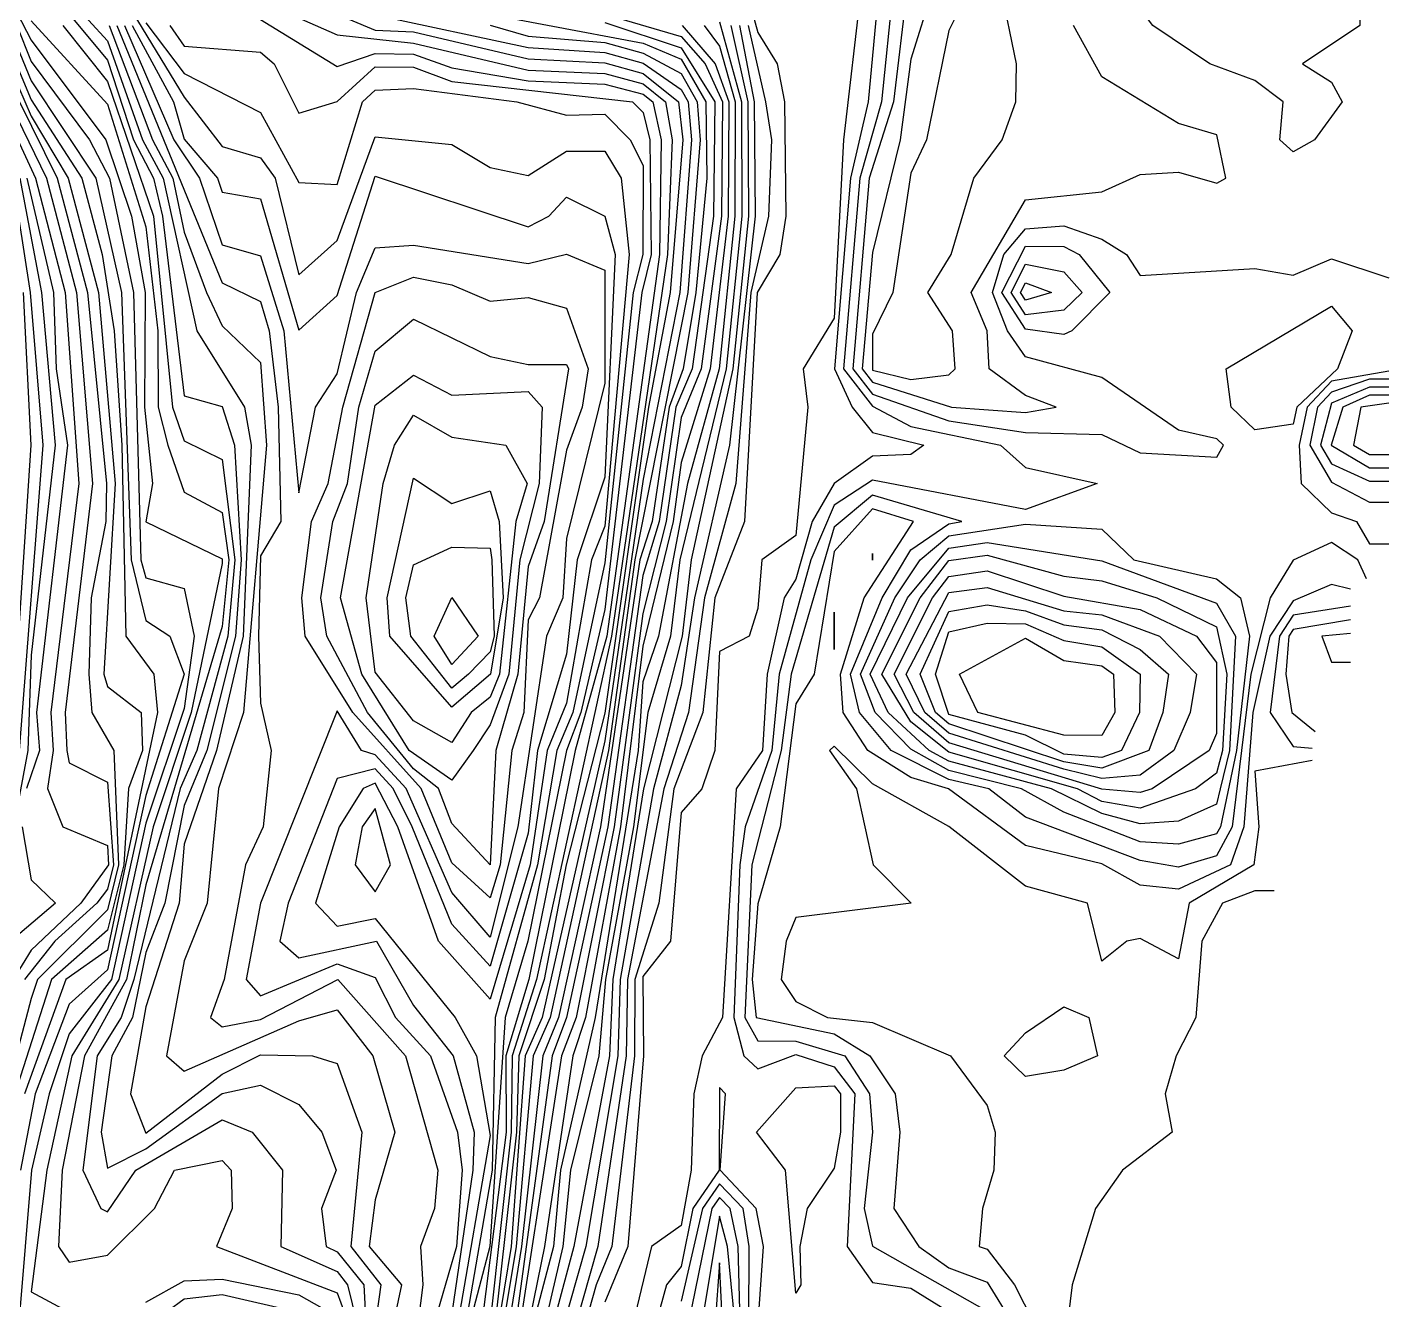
# Model space of a CAD drawing. Extents: x 2324165 to 2328366, y 427900 to 430978.
# Drawn here: x 2327527 to 2328366, y 429124 to 429908 of the extents above; entities that cross this region are included whole.
import ezdxf

# ---------------------------------------------------------------- set-up
doc = ezdxf.new("R2010")
doc.units = 0
doc.layers.add('contours', color=2, linetype='Continuous')

msp = doc.modelspace()

# ---------------------------------------------------------------- linework, layer by layer
at = {"layer": 'contours'}
for points in [[(2328347.7729, 429920.7077), (2328347.7728, 429908.962), (2328312.4848, 429885.471), (2328330.2866, 429874.1235), (2328336.8239, 429861.9794), (2328319.9727, 429838.4882), (2328306.742, 429831.1226), (2328298.4912, 429838.4884), (2328300.6595, 429861.9798), (2328283.1984, 429875.1616), (2328255.4649, 429885.4717), (2328220.3736, 429908.9635), (2328212.5667, 429919.1733), (2328196.3287, 429955.9465), (2328194.3355, 429979.4379), (2328176.1555, 430002.9295), (2328182.7532, 430026.4208), (2328212.5684, 430070.2743), (2328236.1127, 430088.5384), (2328271.4288, 430084.7697)], [(2327488.5321, 429979.4461), (2327529.7878, 429899.9735), (2327575.8736, 429838.4969), (2327591.5199, 429791.514), (2327600.0901, 429744.5311), (2327599.5695, 429674.057), (2327604.43, 429627.0742), (2327600.4166, 429603.3159), (2327647.5045, 429580.5407), (2327647.5045, 429577.7697), (2327628.3854, 429486.1257), (2327604.9728, 429415.6519), (2327583.8415, 429321.6867), (2327554.8594, 429274.7043), (2327539.4861, 429204.2303), (2327529.7788, 429129.3741), (2327576.8667, 429104.0396)], [(2327554.3961, 429979.4454), (2327623.9638, 429864.801), (2327647.5075, 429834.4146), (2327671.0515, 429827.5477), (2327680.0382, 429815.0043), (2327694.5947, 429755.3818), (2327718.1391, 429776.5494), (2327741.6839, 429840.3689), (2327788.7721, 429835.7263), (2327812.316, 429821.5887), (2327835.86, 429816.6004), (2327859.4043, 429831.56), (2327882.9484, 429831.6125), (2327893.1225, 429815.0018), (2327897.8945, 429768.019), (2327882.9457, 429600.6539), (2327874.7387, 429580.0883), (2327859.4003, 429491.8537), (2327847.4853, 429462.6318), (2327837.0242, 429392.1578), (2327812.31, 429309.5647), (2327780.6559, 429345.1757), (2327755.5714, 429415.6501), (2327741.6793, 429442.5539), (2327734.1303, 429439.1418), (2327719.3563, 429415.6506), (2327704.9342, 429368.668), (2327718.1341, 429354.4237), (2327741.6783, 429359.2782), (2327790.9026, 429298.1929), (2327804.0604, 429274.7014), (2327812.309, 429225.6959), (2327792.4438, 429110.2619)], [(2327679.1364, 429932.4612), (2327741.6847, 429906.0458), (2327765.2288, 429905.0099), (2327835.8608, 429888.3774), (2327882.949, 429885.9804), (2327906.493, 429879.444), (2327928.295, 429861.9841), (2327931.0917, 429838.4927), (2327923.2867, 429744.5274), (2327909.9213, 429674.0534), (2327882.9443, 429485.5743), (2327859.2425, 429392.1576), (2327845.6268, 429321.6836), (2327830.0058, 429274.7011), (2327828.663, 429227.7183), (2327815.4058, 429110.2616)], [(2327969.6558, 429932.4578), (2327977.1256, 429904.7377), (2327989.1862, 429885.4748), (2327993.6272, 429861.9834), (2327994.4183, 429791.5093), (2327990.7075, 429768.0179), (2327976.6993, 429744.5267), (2327968.9749, 429603.5786), (2327950.6493, 429556.5961), (2327943.254, 429486.1221), (2327925.4479, 429439.1395), (2327916.1656, 429368.6655), (2327901.549, 429321.683), (2327901.3246, 429274.7002), (2327887.213, 429157.2435), (2327877.6137, 429133.7523), (2327835.8503, 428985.2747)], [(2328040.748, 429932.4569), (2328029.9455, 429838.4916), (2328024.2117, 429728.8861), (2328005.0146, 429697.5437), (2328007.9049, 429674.0523), (2328000.6661, 429594.9518), (2327979.7172, 429580.0871), (2327977.1214, 429550.0963), (2327971.7777, 429533.1045), (2327953.577, 429523.6114), (2327950.7851, 429462.6306), (2327942.7379, 429439.1393), (2327930.0318, 429424.4887), (2327923.4363, 429345.1741), (2327906.4865, 429323.5034), (2327906.8042, 429274.7002), (2327897.2388, 429157.2434), (2327882.9401, 429123.0948)], [(2328051.6204, 429932.4568), (2328045.0327, 429861.9828), (2328034.2471, 429815.0002), (2328024.2862, 429697.5434), (2328035.2367, 429674.0519), (2328047.755, 429658.4626), (2328079.3903, 429650.5601), (2328071.2989, 429644.9584), (2328047.7548, 429643.7606), (2328024.2105, 429627.0463), (2328010.6778, 429603.5781), (2328000.6657, 429568.1655), (2327993.3675, 429556.5956), (2327983.0002, 429509.613), (2327980.0949, 429462.6303), (2327963.8441, 429439.1391), (2327955.4112, 429298.191), (2327942.8917, 429274.6997), (2327937.7033, 429251.2084), (2327936.2365, 429204.2257), (2327930.0288, 429170.1068), (2327911.6421, 429157.2432), (2327900.5348, 429110.2606)], [(2328060.4123, 429932.4567), (2328053.3989, 429861.9827), (2328039.98, 429815.0001), (2328029.9882, 429697.5434), (2328047.7552, 429674.6452), (2328071.2991, 429662.0557), (2328126.5097, 429650.5595), (2328141.9311, 429636.848), (2328186.0569, 429627.0674), (2328141.9308, 429611.0077), (2328047.7546, 429629.1677), (2328024.2104, 429613.7701), (2328009.7657, 429580.0868), (2327990.3139, 429509.6129), (2327985.8436, 429462.6302), (2327969.4389, 429415.6476), (2327966.1915, 429392.1563), (2327962.3084, 429298.1909), (2327968.524, 429274.6994), (2327977.1181, 429266.5882), (2328000.6623, 429275.5809), (2328024.2063, 429267.9127), (2328036.9873, 429251.2073), (2328032.1311, 429157.2418), (2328047.7489, 429135.1079), (2328071.2929, 429131.5618), (2328105.8961, 429110.2582)], [(2328069.2041, 429932.4566), (2328060.7448, 429861.9826), (2328045.713, 429815), (2328035.6902, 429697.5433), (2328047.7553, 429681.9937), (2328094.8432, 429665.5157), (2328141.9313, 429658.3634), (2328189.0195, 429657.2454), (2328212.5635, 429645.8558), (2328259.6516, 429643.2516), (2328263.8132, 429650.5579), (2328259.6518, 429654.6098), (2328236.1077, 429659.8271), (2328189.0199, 429692.2065), (2328141.9319, 429704.9618), (2328130.8009, 429721.0336), (2328121.6545, 429744.525), (2328128.6931, 429768.0163), (2328141.9328, 429783.8538), (2328165.4769, 429785.569), (2328189.0209, 429777.4328), (2328204.2272, 429768.0154), (2328212.5648, 429755.1273), (2328283.1971, 429759.353), (2328306.7411, 429755.2562), (2328330.2853, 429765.349), (2328365.6013, 429753.7056)], [(2328085.1702, 429932.4564), (2328071.3018, 429888.1879), (2328064.7753, 429838.4912), (2328047.7563, 429769.1245), (2328041.3921, 429697.5432), (2328047.7553, 429689.3423), (2328096.404, 429674.0512), (2328141.9315, 429670.807)], [(2328107.963, 429932.4562), (2328094.8461, 429905.8132), (2328081.0541, 429838.491), (2328071.3009, 429818.0929), (2328060.3749, 429744.5258), (2328047.7557, 429718.8648), (2328047.7554, 429696.6909), (2328071.2995, 429691.0556), (2328094.8436, 429693.8676)], [(2328094.8436, 429693.8676), (2328098.7027, 429697.5426), (2328097.0957, 429721.034), (2328081.8195, 429744.5255), (2328096.2552, 429768.0167), (2328110.2505, 429814.9993), (2328127.5059, 429838.4904), (2328136.0376, 429861.9817), (2328136.3272, 429885.4731), (2328126.7667, 429932.4559)], [(2327553.3322, 429925.1471), (2327576.876, 429899.5656), (2327598.4655, 429838.4966), (2327611.0994, 429815.0051), (2327631.7569, 429721.0394), (2327661.1661, 429674.0563), (2327665.2724, 429650.5649), (2327660.3843, 429533.1081), (2327643.9966, 429462.6342), (2327623.9584, 429404.9745), (2327620.9503, 429368.669), (2327600.4131, 429304.8911), (2327591.0685, 429251.2125), (2327600.4122, 429227.0688), (2327647.5008, 429263.4509), (2327671.045, 429275.1901), (2327702.9966, 429274.7025), (2327718.1332, 429270.0115), (2327733.3122, 429227.7194), (2327726.5357, 429157.2454), (2327745.1781, 429133.7538), (2327735.1529, 429063.2798)], [(2327671.0526, 429924.0329), (2327718.1406, 429903.3229), (2327765.2287, 429898.1249), (2327835.8608, 429881.5595), (2327882.9489, 429879.4198), (2327906.4929, 429873.1158), (2327920.3928, 429861.9842), (2327924.5344, 429838.4928), (2327921.6669, 429768.0187), (2327887.0436, 429533.1055), (2327840.9345, 429321.6837), (2327826.0071, 429274.7011), (2327825.427, 429227.7184), (2327812.3077, 429110.994)], [(2327788.773, 429920.2983), (2327906.4932, 429898.0365), (2327930.0372, 429888.2087), (2327945.1968, 429861.9839), (2327945.8613, 429815.0012), (2327938.9835, 429744.5272), (2327931.1184, 429697.5445), (2327922.5613, 429674.0533), (2327912.0608, 429603.5793), (2327904.5693, 429580.088), (2327880.2832, 429415.6487), (2327854.4293, 429298.1921), (2327844.7775, 429274.7009), (2327831.7469, 429157.2442), (2327816.4091, 429063.2789)], [(2327510.7204, 429908.9718), (2327529.7874, 429863.1513), (2327561.0529, 429815.0057), (2327573.4755, 429768.0228), (2327580.827, 429721.04), (2327585.562, 429650.5658), (2327588.0834, 429533.1089), (2327605.4168, 429509.6174), (2327607.6127, 429486.126), (2327576.8694, 429339.6714), (2327551.0822, 429321.6871), (2327525.6269, 429251.2132)], [(2327515.897, 429908.9717), (2327529.7875, 429874.9078), (2327569.7192, 429815.0056), (2327585.3908, 429744.5313), (2327591.3001, 429580.0916), (2327600.4159, 429542.7712), (2327615.264, 429533.1086), (2327624.0227, 429509.6172), (2327600.4146, 429434.9771), (2327576.8693, 429327.6734), (2327553.3249, 429306.5066), (2327532.2938, 429251.2132), (2327523.3339, 429204.2305)], [(2327521.0737, 429908.9716), (2327529.7876, 429886.8063), (2327565.7012, 429838.497), (2327578.0877, 429815.0055), (2327592.7404, 429744.5312), (2327597.3683, 429580.0916), (2327600.4162, 429568.968), (2327623.9602, 429562.3597), (2327630.1708, 429533.1085), (2327623.9594, 429488.5961), (2327600.4144, 429417.853), (2327579.1965, 429321.6867), (2327553.3247, 429288.218), (2327540.9991, 429251.2131), (2327530.0714, 429204.2304), (2327522.2098, 429110.2651)], [(2327529.7879, 429911.8165), (2327576.8755, 429860.5303), (2327600.4187, 429784.9595), (2327607.853, 429721.0397), (2327607.9815, 429674.0569), (2327614.0358, 429650.5655), (2327623.9609, 429621.5836), (2327647.5049, 429609.2501), (2327651.4309, 429580.0909), (2327647.504, 429539.0172), (2327600.414, 429380.011), (2327588.4865, 429321.6866), (2327562.6739, 429274.7042), (2327548.9008, 429204.2302), (2327546.761, 429157.2475), (2327553.3231, 429147.5618), (2327576.8672, 429151.9775), (2327605.8603, 429180.7382), (2327618.0951, 429204.2294), (2327647.5002, 429210.1954), (2327652.8893, 429204.229), (2327653.6, 429180.7376), (2327643.9048, 429157.2464), (2327718.1315, 429128.7933), (2327725.0019, 429110.2627)], [(2327953.5816, 429911.1729), (2327967.0546, 429861.9837), (2327967.2474, 429791.5096), (2327957.6026, 429697.5442), (2327929.2537, 429580.0877), (2327923.432, 429533.105), (2327909.5133, 429486.1224), (2327900.6904, 429415.6484), (2327883.3207, 429321.6832), (2327879.29, 429274.7005), (2327861.9024, 429204.2266), (2327857.1934, 429157.2439), (2327802.5267, 428922.3308), (2327771.397, 428828.3657), (2327743.5291, 428757.8919), (2327730.2092, 428687.418), (2327718.1259, 428645.2981), (2327671.0364, 428533.696), (2327650.3165, 428452.5052), (2327630.0785, 428405.5227), (2327623.9466, 428397.9865), (2327530.4029, 428382.0325)], [(2327930.6555, 429908.9669), (2327951.016, 429885.4753), (2327959.2726, 429861.9838), (2327958.9123, 429791.5097), (2327947.7399, 429697.5443), (2327930.0343, 429639.9328), (2327925.0309, 429603.5791), (2327906.4889, 429526.803), (2327892.7407, 429415.6485), (2327871.1432, 429298.1919), (2327863.2538, 429274.7007), (2327845.7628, 429157.244), (2327812.3063, 428993.1365), (2327736.5869, 428757.892), (2327723.3369, 428687.4181), (2327696.6846, 428616.9443), (2327682.4409, 428593.4531), (2327640.5431, 428452.5053), (2327623.9469, 428420.2576), (2327600.4027, 428413.296), (2327576.8586, 428413.5818), (2327546.9555, 428405.5237)], [(2327549.3288, 429908.9713), (2327576.8757, 429874.4733), (2327605.0773, 429791.5138), (2327616.9235, 429674.0568), (2327623.9613, 429653.3166), (2327647.5052, 429641.8634), (2327655.2948, 429580.0909), (2327650.8906, 429533.1082), (2327631.7616, 429462.6343), (2327621.4597, 429439.1431), (2327593.1314, 429321.6866), (2327585.152, 429298.1953), (2327570.4883, 429274.7041), (2327561.6326, 429204.2301), (2327572.6836, 429180.7386), (2327576.8675, 429178.6429), (2327594.2626, 429204.2297), (2327647.5005, 429235.1709), (2327665.7882, 429227.7202), (2327684.525, 429204.2286), (2327683.6068, 429157.2459), (2327718.1317, 429141.8132), (2327724.6429, 429133.7541), (2327730.386, 429110.2626)], [(2327553.3321, 429915.7984), (2327576.8758, 429887.5369), (2327592.9317, 429838.4967), (2327605.1337, 429815.0052), (2327610.7026, 429791.5138), (2327623.9616, 429680.9848), (2327647.5056, 429674.4167), (2327655.0023, 429650.565), (2327659.1587, 429580.0909), (2327655.6375, 429533.1082), (2327637.8791, 429462.6343), (2327623.9587, 429428.7908), (2327612.0947, 429368.6691), (2327600.4135, 429338.3722), (2327592.1771, 429298.1952), (2327579.4143, 429274.704), (2327572.9118, 429227.7213), (2327576.8679, 429205.583), (2327600.4121, 429217.3238), (2327647.5007, 429251.4252), (2327671.0448, 429256.5076), (2327694.5888, 429244.6533), (2327708.7651, 429227.7197), (2327717.6434, 429204.2283), (2327708.538, 429180.737), (2327711.4204, 429157.2456), (2327718.1318, 429154.0539), (2327734.5329, 429133.7539), (2327735.7702, 429110.2626)], [(2327577.8991, 429908.971), (2327604.6164, 429838.4966), (2327617.0651, 429815.005), (2327623.9628, 429781.742), (2327637.8391, 429744.5307), (2327647.5062, 429724.1762), (2327671.05, 429701.5519), (2327674.6359, 429650.5648), (2327660.5813, 429486.1254), (2327645.2605, 429439.1428), (2327638.1231, 429368.6688), (2327623.9575, 429333.0935), (2327613.0841, 429274.7036), (2327623.9567, 429265.145), (2327694.5894, 429296.2198), (2327718.1335, 429302.9947), (2327740.075, 429274.7021), (2327753.6463, 429227.7192), (2327741.6763, 429185.986), (2327737.9036, 429157.2453), (2327757.7872, 429133.7537), (2327727.9543, 428992.8058)], [(2327582.5899, 429908.9709), (2327647.5065, 429750.6271), (2327671.0505, 429739.0991), (2327676.2712, 429721.0389), (2327681.8383, 429674.0561), (2327683.4421, 429603.5819), (2327671.0486, 429582.5765), (2327669.878, 429533.108), (2327671.0476, 429491.8759), (2327677.6312, 429462.6338), (2327672.5901, 429415.6511), (2327661.8808, 429392.1599), (2327648.5636, 429321.6859), (2327640.1569, 429298.1946), (2327647.5012, 429292.5582), (2327671.0453, 429296.9732), (2327718.6034, 429321.6851), (2327760.3228, 429274.7019), (2327780.1155, 429204.2275), (2327778.2207, 429180.7362), (2327769.5871, 429157.2449), (2327770.9736, 429133.7535), (2327765.2192, 429088.6041)], [(2327587.2807, 429908.9709), (2327617.5919, 429838.4964), (2327633.4258, 429815.0049), (2327647.5068, 429773.9075), (2327671.0508, 429767.1733), (2327685.4725, 429721.0388), (2327694.5932, 429621.2145), (2327704.9304, 429674.0558), (2327718.1381, 429694.5688), (2327730.0796, 429744.5296), (2327741.6831, 429772.1602), (2327765.2272, 429773.8089), (2327835.8594, 429762.5343), (2327859.4035, 429768.1277), (2327882.9475, 429758.414), (2327882.9467, 429688.704), (2327859.4015, 429593.1317), (2327857.0624, 429556.5972), (2327847.0324, 429533.1059), (2327829.5228, 429415.6493), (2327812.3104, 429347.8052), (2327788.7667, 429375.2384), (2327760.7395, 429439.1414), (2327741.6795, 429460.0165), (2327733.2123, 429462.6331), (2327718.1357, 429487.1174), (2327670.9994, 429368.6684), (2327662.1379, 429321.6858), (2327671.0455, 429311.7022), (2327718.1339, 429331.252), (2327741.6779, 429322.844), (2327754.1829, 429298.1933), (2327775.7422, 429274.7017), (2327792.239, 429227.7188), (2327795.1526, 429204.2273), (2327791.7063, 429157.2446), (2327771.1813, 429086.7708)], [(2327591.9716, 429908.9708), (2327617.5439, 429861.9878), (2327623.9635, 429839.0058), (2327644.6414, 429815.0047), (2327647.5072, 429806.3905), (2327671.0512, 429802.3293), (2327694.5943, 429721.3696), (2327718.1387, 429742.7086), (2327741.6836, 429816.151), (2327835.8596, 429785.0738), (2327848.5328, 429791.511), (2327859.4039, 429803.2255), (2327882.9479, 429791.6966), (2327889.3921, 429768.0191), (2327882.946, 429631.0002), (2327865.9212, 429580.0884), (2327859.4007, 429521.8897), (2327841.5641, 429462.6319), (2327835.8553, 429411.6971), (2327812.3102, 429329.8429), (2327788.7664, 429355.7598), (2327764.4231, 429415.65), (2327752.7672, 429439.1415), (2327741.6794, 429451.2852), (2327718.1352, 429445.4696), (2327688.133, 429368.6682), (2327682.8312, 429345.1769), (2327694.5898, 429335.0886), (2327742.4454, 429345.1762), (2327765.2218, 429305.6545), (2327789.7032, 429274.7015), (2327802.5516, 429227.7186), (2327801.8245, 429204.2273), (2327788.7636, 429116.3113)], [(2327960.5535, 429908.9665), (2327970.9456, 429861.9836), (2327971.4149, 429791.5095), (2327961.8554, 429697.5442), (2327936.0732, 429580.0876), (2327930.626, 429533.1049), (2327906.7582, 429439.1397), (2327887.8778, 429321.6831), (2327885.766, 429274.7004), (2327863.9344, 429157.2438), (2327835.8511, 429052.3015), (2327812.3057, 428939.0085), (2327784.9851, 428851.8569), (2327749.7999, 428757.8919), (2327718.1257, 428630.1111), (2327671.0363, 428523.6308), (2327654.32, 428452.5052), (2327637.7305, 428405.5226), (2327623.9465, 428388.5819), (2327592.4866, 428382.0318)], [(2327600.4202, 429910.7151), (2327623.9639, 429879.4634), (2327671.0518, 429855.433), (2327694.5954, 429812.2504), (2327718.1395, 429810.9982), (2327733.815, 429861.9864), (2327741.6843, 429869.1542), (2327765.2284, 429870.0997), (2327828.8959, 429861.9853), (2327859.4045, 429853.8013), (2327882.9486, 429854.4297), (2327898.5723, 429838.4931), (2327906.4924, 429822.7237), (2327906.3969, 429768.0189), (2327900.4997, 429744.5276), (2327882.9454, 429578.073), (2327863.2643, 429486.123), (2327853.4064, 429462.6317), (2327841.4679, 429392.1578), (2327815.4585, 429298.1926), (2327813.6441, 429204.2271), (2327797.3732, 429110.2618)], [(2327741.6848, 429915.4672), (2327835.8609, 429895.3676), (2327882.9491, 429892.2631), (2327906.4931, 429885.7633), (2327930.037, 429869.6448), (2327934.2887, 429861.9841), (2327936.3689, 429838.4927), (2327929.1664, 429744.5273), (2327906.4901, 429629.7329), (2327882.9441, 429468.6323), (2327844.4046, 429298.1923), (2327834.0046, 429274.701), (2327825.261, 429157.2443), (2327812.3073, 429078.5067), (2327766.6298, 428922.3312), (2327756.6185, 428898.84), (2327729.9769, 428804.8748), (2327718.127, 428743.3799), (2327704.2169, 428710.9096), (2327700.3913, 428687.4183), (2327675.5632, 428640.4359), (2327647.4924, 428543.2642), (2327623.9475, 428479.193), (2327605.5094, 428452.5057)], [(2327944.2365, 429908.9667), (2327953.5814, 429896.2755), (2327963.1636, 429861.9837), (2327963.0799, 429791.5096), (2327953.2803, 429697.5443), (2327933.8351, 429627.0704), (2327916.0977, 429533.1051), (2327906.4886, 429505.0138), (2327903.5546, 429462.6311), (2327876.9903, 429298.1919), (2327855.7056, 429204.2266), (2327851.4781, 429157.2439), (2327835.8516, 429097.987), (2327812.3061, 428974.8708), (2327774.5027, 428851.857), (2327739.5712, 428757.892), (2327726.7731, 428687.418), (2327663.7921, 428522.9792), (2327647.4914, 428456.7338), (2327623.9467, 428407.9648), (2327611.274, 428405.5229)], [(2327812.317, 429909.2843), (2327835.861, 429902.3578), (2327882.9491, 429898.5459), (2327906.4932, 429891.8999), (2327930.0371, 429879.4715), (2327939.7427, 429861.984), (2327941.6461, 429838.4926), (2327934.1525, 429744.5272), (2327901.5105, 429580.088), (2327885.3016, 429462.6314), (2327849.417, 429298.1922), (2327838.9737, 429274.7009), (2327828.504, 429157.2442), (2327812.7799, 429063.2789), (2327733.7661, 428804.8748), (2327705.4823, 428687.4183), (2327680.7584, 428640.4358), (2327663.6993, 428593.4533), (2327645.7304, 428522.9794), (2327623.9474, 428464.9772), (2327615.1703, 428452.5056)], [(2327615.2837, 429908.9705), (2327623.9641, 429896.2189), (2327671.0523, 429892.5315), (2327679.4393, 429885.4784), (2327694.5959, 429854.9478), (2327718.1401, 429862.2787), (2327741.6844, 429883.63), (2327765.2285, 429883.322), (2327788.7725, 429874.4084), (2327900.1088, 429861.9845), (2327906.4927, 429855.4348), (2327910.7798, 429838.493), (2327911.5124, 429768.0189), (2327905.7393, 429744.5276), (2327882.9451, 429549.3734), (2327868.2244, 429486.1229), (2327859.3276, 429462.6317), (2327835.6481, 429345.1751), (2327821.6501, 429298.1925), (2327812.2783, 429157.2444), (2327769.1913, 428992.8053)], [(2327965.8678, 429908.9664), (2327974.8366, 429861.9836), (2327975.5824, 429791.5095), (2327959.7052, 429650.5615), (2327938.1657, 429556.5962), (2327930.0327, 429502.7137), (2327912.9881, 429439.1397), (2327892.4349, 429321.6831), (2327890.9522, 429274.7003), (2327871.3187, 429157.2437), (2327835.8508, 429032.2998), (2327812.3054, 428919.7543), (2327790.5824, 428851.8569), (2327770.597, 428804.8743), (2327741.6707, 428712.7742), (2327718.663, 428616.944), (2327671.036, 428506.132), (2327645.3824, 428405.5225), (2327627.3057, 428382.0314)], [(2327971.1822, 429908.9664), (2327981.939, 429861.9835), (2327985.696, 429838.4921), (2327983.8087, 429791.5094), (2327972.8323, 429744.5268), (2327963.5734, 429627.07), (2327944.4075, 429556.5962), (2327934.5147, 429486.1222), (2327919.218, 429439.1396), (2327896.992, 429321.683), (2327896.1384, 429274.7003), (2327878.703, 429157.2436), (2327835.8505, 429006.1892), (2327804.7193, 428875.3481), (2327776.3243, 428804.8743), (2327741.6705, 428693.9062), (2327722.5789, 428616.944), (2327674.5506, 428499.4877), (2327653.5072, 428429.0138), (2327647.4907, 428394.5282), (2327638.375, 428382.0312)], [(2327671.0525, 429912.7166), (2327718.1403, 429883.6584), (2327741.6845, 429891.7244), (2327765.2286, 429891.24), (2327788.7726, 429882.9194), (2327835.8607, 429874.8639), (2327882.9488, 429872.8351), (2327906.4929, 429866.7875), (2327912.4906, 429861.9843), (2327917.6571, 429838.4929), (2327916.5897, 429768.0188), (2327884.137, 429533.1055), (2327864.7561, 429462.6316), (2327836.2423, 429321.6837), (2327822.0083, 429274.7011), (2327822.1911, 429227.7184), (2327807.2321, 429110.2617)], [(2327882.9494, 429915.9634), (2327930.0374, 429902.2606), (2327944.8257, 429885.4753), (2327955.3815, 429861.9838), (2327954.7448, 429791.5097), (2327942.1994, 429697.5444), (2327930.0346, 429667.6499), (2327920.7075, 429603.5792), (2327906.4891, 429547.0694), (2327888.7659, 429415.6486), (2327865.2961, 429298.192), (2327856.3851, 429274.7007), (2327823.6673, 429063.2788)], [(2327882.9493, 429910.7474), (2327930.0373, 429895.2347), (2327950.6508, 429861.9839), (2327949.8033, 429791.5098), (2327936.6589, 429697.5445), (2327926.7746, 429674.0532), (2327916.3841, 429603.5792), (2327906.4894, 429570.3884), (2327884.7911, 429415.6486), (2327859.4489, 429298.1921), (2327850.5813, 429274.7008), (2327828.1767, 429110.2615)], [(2328141.9315, 429670.807), (2328160.9344, 429674.0505), (2328141.9316, 429681.2736), (2328119.6529, 429697.5423), (2328118.3305, 429721.0337), (2328108.5194, 429744.5252), (2328141.933, 429801.6112), (2328189.0213, 429806.6534), (2328212.5655, 429817.1744), (2328236.1096, 429818.7156), (2328259.6536, 429811.9855), (2328265.348, 429814.9975), (2328259.6539, 429841.7287), (2328236.1099, 429848.5774), (2328189.0221, 429877.4515), (2328171.4323, 429908.964)], [(2327506.2438, 429907.2808), (2327529.7872, 429853.0587), (2327552.6023, 429815.0058), (2327571.1985, 429744.5315), (2327581.4715, 429627.0745), (2327574.6551, 429509.6177), (2327576.8713, 429502.0437), (2327597.6225, 429486.1261), (2327598.2821, 429462.6347), (2327589.8529, 429439.1434), (2327586.8606, 429392.1607), (2327576.8696, 429351.9808), (2327542.3607, 429321.6872), (2327519.7875, 429251.2133)], [(2327506.2436, 429894.7764), (2327545.9153, 429815.0059), (2327564.4514, 429744.5316), (2327576.1334, 429627.0746), (2327575.8204, 429603.5832), (2327566.771, 429556.6006), (2327565.2927, 429509.6178), (2327567.126, 429486.1265), (2327580.7053, 429462.6349), (2327583.6869, 429392.1608), (2327576.8697, 429364.5544), (2327533.6392, 429321.6873), (2327529.7809, 429309.9854), (2327502.018, 429204.2308)], [(2327506.2435, 429882.6013), (2327539.2283, 429815.006), (2327557.7043, 429744.5316), (2327567.6064, 429627.0747), (2327550.7685, 429486.1266), (2327551.7182, 429462.6353), (2327553.3267, 429455.0055), (2327576.8706, 429443.1201), (2327580.5131, 429392.1608), (2327576.8699, 429377.3496), (2327570.262, 429368.6696), (2327544.3468, 429345.1785), (2327525.8189, 429321.6873)], [(2327506.2434, 429871.3807), (2327532.5413, 429815.006), (2327550.7805, 429744.5317), (2327559.0794, 429627.0748), (2327541.8996, 429486.1267), (2327543.313, 429462.6354), (2327539.9616, 429439.144), (2327549.3367, 429415.6526), (2327576.8702, 429404.1137), (2327577.3394, 429392.1609), (2327560.4395, 429368.6697), (2327529.7812, 429339.7018), (2327518.7137, 429321.6874)], [(2327522.8187, 429815.0061), (2327536.2812, 429744.5319), (2327544.59, 429650.5663), (2327529.7834, 429521.4055), (2327527.7363, 429462.6355), (2327514.6389, 429392.1616)], [(2327518.431, 429815.0062), (2327529.3166, 429744.532), (2327536.9754, 429650.5664), (2327522.4927, 429462.6356)], [(2327527.2064, 429815.0061), (2327543.5309, 429744.5318), (2327545.3096, 429697.549), (2327552.2046, 429650.5662), (2327533.0306, 429486.1269), (2327534.9078, 429462.6355), (2327527.0398, 429439.1442)], [(2328170.41, 429721.0331), (2328165.4761, 429718.7652), (2328141.9321, 429721.9801), (2328127.4207, 429744.525), (2328141.9327, 429773.1363), (2328165.4768, 429772.8309), (2328175.0571, 429768.0158), (2328193.7838, 429744.5242), (2328170.41, 429721.0331)], [(2328176.9396, 429744.5244), (2328165.4763, 429733.6921), (2328141.9322, 429730.9382), (2328133.1868, 429744.5249), (2328141.9326, 429761.999), (2328165.4766, 429757.4197), (2328176.9396, 429744.5244)], [(2327818.6453, 429392.158), (2327812.3107, 429372.0069), (2327788.7669, 429393.4171), (2327769.8883, 429439.1413), (2327727.7638, 429486.1246), (2327698.4663, 429533.1077), (2327696.5085, 429556.599), (2327702.3698, 429603.5817), (2327712.7036, 429627.073), (2327721.7385, 429674.0556), (2327741.6226, 429744.5295), (2327765.227, 429754.1388), (2327788.771, 429749.2511), (2327812.315, 429739.1927), (2327835.8591, 429741.5506), (2327859.4031, 429734.9806), (2327872.8189, 429697.5452), (2327869.1078, 429674.0539), (2327859.4021, 429647.6007), (2327842.7236, 429556.5973), (2327835.8568, 429543.1327), (2327833.2198, 429486.1233), (2327825.6647, 429462.6321), (2327818.6453, 429392.158)], [(2328157.9447, 429744.5246), (2328141.9323, 429739.8962), (2328138.953, 429744.5248), (2328141.9324, 429750.4778), (2328157.9447, 429744.5246)], [(2327524.806, 429744.532), (2327529.534, 429650.5665), (2327517.249, 429462.6357)], [(2328309.023, 429674.0487), (2328306.74, 429663.4488), (2328283.1959, 429660.0406), (2328268.5373, 429674.0492), (2328265.4745, 429697.5406), (2328330.285, 429736.2184), (2328343.0978, 429721.0311), (2328333.9696, 429697.5398), (2328309.023, 429674.0487)], [(2327812.3573, 429392.1581), (2327788.7672, 429417.7949), (2327780.5492, 429439.1412), (2327765.2235, 429451.3116), (2327736.9102, 429486.1245), (2327711.8955, 429533.1075), (2327708.0945, 429556.5989), (2327715.6294, 429603.5816), (2327724.6739, 429627.0728), (2327731.5271, 429674.0555), (2327741.6824, 429708.4111), (2327765.2267, 429728.1898), (2327812.3146, 429705.1081), (2327835.8586, 429700.2793), (2327859.4027, 429700.3667), (2327860.701, 429697.5453), (2327845.5467, 429603.58), (2327835.8572, 429575.8309), (2327829.4944, 429509.6148), (2327815.8273, 429462.6322), (2327812.3573, 429392.1581)], [(2327801.8841, 429462.6323), (2327788.7675, 429444.3293), (2327762.6093, 429462.6328), (2327733.3825, 429509.6159), (2327720.2401, 429556.5988), (2327741.682, 429675.2908), (2327765.2263, 429693.6542), (2327788.7702, 429681.3259), (2327835.8585, 429683.7158), (2327844.4722, 429674.0542), (2327842.5263, 429627.0715), (2327830.7531, 429580.0888), (2327823.8539, 429509.6148), (2327812.312, 429478.4729), (2327801.8841, 429462.6323)], [(2328365.6007, 429696.206), (2328330.2844, 429689.9324), (2328315.3302, 429674.0487), (2328310.4199, 429650.5573), (2328311.7604, 429627.066), (2328330.2835, 429608.9686), (2328345.802, 429603.5742), (2328353.8274, 429589.9362), (2328365.5994, 429589.9361)], [(2328365.6006, 429691.2573), (2328353.8286, 429691.2574), (2328330.2844, 429683.2331), (2328321.6373, 429674.0486), (2328316.9936, 429650.5573), (2328330.2837, 429627.7354), (2328353.8277, 429615.5779), (2328365.5997, 429615.5777)], [(2328365.6005, 429686.3086), (2328353.8285, 429686.3088), (2328330.2843, 429676.5337), (2328323.5674, 429650.5572), (2328330.2838, 429639.0236), (2328353.8278, 429628.545), (2328365.5999, 429628.5448)], [(2328365.6005, 429681.36), (2328353.8284, 429681.3601), (2328337.3146, 429674.0484), (2328330.1411, 429650.5571), (2328353.8279, 429636.6843), (2328365.6, 429636.6842)], [(2328365.6004, 429676.4113), (2328348.491, 429674.0483), (2328343.9723, 429650.557), (2328353.828, 429644.8237), (2328365.6001, 429644.8236)], [(2327800.7838, 429486.1237), (2327788.7677, 429467.5778), (2327765.2238, 429480.8891), (2327741.6801, 429510.9018), (2327736.0255, 429556.5986), (2327746.6287, 429627.0726), (2327753.5793, 429650.5639), (2327765.226, 429669.0557), (2327788.7699, 429655.6071), (2327822.1249, 429650.5631), (2327835.0837, 429627.0715), (2327828.1975, 429603.5802), (2327818.2133, 429509.6149), (2327812.3122, 429495.4565), (2327800.7838, 429486.1237)], [(2327812.5728, 429509.615), (2327788.768, 429489.3725), (2327750.7221, 429533.107), (2327749.039, 429556.5984), (2327765.2256, 429630.2023), (2327788.7695, 429614.6507), (2327812.3136, 429622.4312), (2327817.9473, 429603.5804), (2327820.4582, 429556.5976), (2327812.5728, 429509.615)], [(2328351.8306, 429568.3371), (2328346.5583, 429580.0828), (2328330.2833, 429590.7837), (2328306.7391, 429579.7896), (2328292.6049, 429556.5921), (2328280.6252, 429509.6095), (2328269.1456, 429415.6441), (2328259.6488, 429397.6973), (2328236.1046, 429390.8364), (2328212.5605, 429394.8317), (2328141.9286, 429421.6499), (2328119.4279, 429439.1373), (2328094.8407, 429444.7398), (2328059.2014, 429462.6293), (2328039.7427, 429486.1209), (2328034.2258, 429509.6124), (2328053.6646, 429556.5949), (2328071.2982, 429586.1626), (2328094.8425, 429602.1797), (2328102.6872, 429603.577), (2328047.7545, 429619.8393), (2328024.2102, 429600.091), (2327997.6275, 429509.6128), (2327991.5922, 429462.6301), (2327973.435, 429392.1562), (2327969.2057, 429298.1908), (2327977.1183, 429283.8775), (2328000.6624, 429283.599), (2328030.7166, 429274.6987), (2328045.9448, 429251.2072), (2328047.8428, 429227.7158), (2328042.652, 429180.7331), (2328047.7491, 429157.4694), (2328118.3809, 429117.3782)], [(2328342.055, 429561.954), (2328330.283, 429564.7745), (2328306.7388, 429554.8128), (2328292.4458, 429533.1007), (2328281.9591, 429486.1181), (2328276.3212, 429415.6441), (2328268.1442, 429392.1528), (2328236.1044, 429377.2622), (2328212.5604, 429379.8151), (2328189.0164, 429392.9551), (2328141.9284, 429404.1377), (2328094.6184, 429439.1375), (2328071.2966, 429445.9132), (2328044.9683, 429462.6295), (2328029.7217, 429486.121), (2328028.139, 429509.6124), (2328042.6428, 429556.595), (2328073.005, 429603.5774), (2328047.7544, 429611.3951), (2328024.21, 429585.0809), (2328011.8537, 429509.6126), (2328000.6648, 429491.4384), (2327990.9372, 429415.6474), (2327977.1193, 429368.3357), (2327973.7437, 429321.6821), (2327976.1029, 429298.1907), (2328024.2066, 429288.274), (2328046.2031, 429274.6985), (2328061.7602, 429251.207), (2328064.5383, 429227.7156), (2328060.8636, 429180.7329), (2328076.2121, 429157.2413), (2328094.8371, 429144.2008), (2328118.3811, 429135.3742), (2328133.834, 429110.2579)], [(2328261.97, 429415.6442), (2328259.6489, 429411.2578), (2328236.1047, 429404.9484), (2328212.5607, 429406.3852), (2328165.4727, 429424.7738), (2328139.441, 429439.137), (2328094.8407, 429450.3837), (2328071.2968, 429463.4153), (2328049.382, 429486.1208), (2328040.3126, 429509.6123), (2328061.4943, 429556.5948), (2328077.0294, 429580.086), (2328094.8424, 429594.7019), (2328141.9307, 429601.942), (2328189.0188, 429598.9645), (2328208.6778, 429580.0844), (2328259.6507, 429568.4075), (2328274.3215, 429556.5923), (2328279.7882, 429533.1009), (2328271.8014, 429462.6268), (2328261.97, 429415.6442)], [(2328261.8987, 429439.1356), (2328259.6491, 429429.6801), (2328236.1049, 429419.0584), (2328212.5608, 429417.5452), (2328189.0168, 429423.8049), (2328157.969, 429439.1368), (2328094.8408, 429456.0275), (2328082.6724, 429462.6291), (2328057.5009, 429486.1207), (2328046.3994, 429509.6122), (2328069.3239, 429556.5947), (2328094.8423, 429587.2242), (2328118.3865, 429590.7119), (2328189.0186, 429579.3921), (2328259.6506, 429553.3104), (2328271.3442, 429533.101), (2328267.4738, 429462.6269), (2328261.8987, 429439.1356)], [(2327799.1494, 429509.6151), (2327788.7681, 429500.925), (2327763.5033, 429533.1069), (2327760.5052, 429556.5983), (2327765.2249, 429576.9882), (2327788.7692, 429587.8812), (2327812.3132, 429587.2109), (2327813.4437, 429580.0891), (2327814.9532, 429533.1063), (2327812.3125, 429523.3573), (2327799.1494, 429509.6151)], [(2328047.7541, 429579.8178), (2328047.7541, 429583.9024), (2328047.7541, 429579.8178)], [(2328246.6536, 429439.1358), (2328212.5609, 429427.1166), (2328189.0169, 429431.2909), (2328173.9563, 429439.1366), (2328094.8409, 429461.6714), (2328071.297, 429480.2385), (2328053.5526, 429509.6121), (2328077.0236, 429556.5946), (2328094.8422, 429579.6366), (2328118.3864, 429582.7999), (2328165.4744, 429569.864), (2328189.0185, 429567.041), (2328222.8806, 429556.5929), (2328259.6504, 429538.7175), (2328265.8803, 429509.6097), (2328263.1462, 429462.6269), (2328259.6493, 429448.5902), (2328246.6536, 429439.1358)], [(2328219.9589, 429439.1361), (2328212.561, 429436.688), (2328189.017, 429438.7769), (2328094.8409, 429467.4312), (2328073.3015, 429486.1205), (2328061.0109, 429509.612), (2328084.6794, 429556.5945), (2328094.8421, 429569.7362), (2328118.3863, 429573.3372), (2328165.4743, 429557.5909), (2328212.5623, 429549.4187), (2328247.3185, 429533.1012), (2328259.6501, 429516.731), (2328259.6496, 429473.0287), (2328255.1281, 429462.627), (2328219.9589, 429439.1361)], [(2327805.1081, 429533.1064), (2327788.7683, 429515.5476), (2327777.9686, 429533.1067), (2327788.7688, 429556.9254), (2327805.1081, 429533.1064)], [(2328233.1822, 429462.6273), (2328212.5612, 429447.46), (2328189.017, 429445.3204), (2328165.473, 429451.1152), (2328094.841, 429473.2147), (2328079.9672, 429486.1205), (2328068.4692, 429509.612), (2328094.842, 429559.8359), (2328118.3861, 429563.0647), (2328165.4742, 429548.6092), (2328189.0182, 429546.0932), (2328224.4252, 429533.1015), (2328247.1866, 429509.6099), (2328243.3687, 429486.1185), (2328233.1822, 429462.6273)], [(2328217.9762, 429462.6275), (2328189.0171, 429451.8164), (2328165.4731, 429455.7395), (2328094.8411, 429478.9982), (2328086.6328, 429486.1204), (2328077.1265, 429509.6119), (2328094.8419, 429548.2116), (2328118.386, 429552.3715), (2328141.9301, 429548.6713), (2328165.4741, 429539.9187), (2328189.0181, 429536.9951), (2328212.5621, 429524.721), (2328229.9988, 429509.6101), (2328226.5619, 429486.1187), (2328217.9762, 429462.6275)], [(2328342.0549, 429551.5771), (2328306.7387, 429546.0105), (2328298.2401, 429533.1006), (2328292.6139, 429486.118), (2328306.7377, 429465.0964), (2328318.5098, 429464.0917)], [(2328024.2093, 429524.8708), (2328024.2096, 429547.7166), (2328024.2093, 429524.8708)], [(2328200.9731, 429462.6277), (2328189.0172, 429458.3124), (2328165.4731, 429460.3638), (2328141.9292, 429472.0376), (2328094.8411, 429484.7818), (2328086.516, 429509.6117), (2328094.8417, 429535.7479), (2328118.3859, 429540.9622), (2328141.93, 429540.6906), (2328165.4739, 429530.4442), (2328189.018, 429526.4225), (2328212.4972, 429509.6103), (2328212.1157, 429486.1189), (2328200.9731, 429462.6277)], [(2328342.0548, 429543.0904), (2328306.7386, 429537.2083), (2328304.0345, 429533.1006), (2328302.2146, 429509.6092), (2328305.8837, 429486.1178), (2328320.2808, 429474.372)], [(2328196.92, 429486.1191), (2328189.0173, 429471.8429), (2328165.4733, 429472.0413), (2328112.5628, 429486.1201), (2328101.3694, 429509.6116), (2328141.9299, 429531.8888), (2328165.4738, 429518.1185), (2328189.0178, 429514.7469), (2328196.1912, 429509.6105), (2328196.92, 429486.1191)], [(2328342.0547, 429534.6037), (2328324.4119, 429533.1003), (2328330.2824, 429517.0884), (2328342.0545, 429517.0882)], [(2328318.5097, 429456.473), (2328283.1935, 429449.9663), (2328285.6986, 429415.6439), (2328282.5158, 429392.1526), (2328242.8182, 429368.6617), (2328236.1039, 429334.4407), (2328212.56, 429346.8607), (2328204.3238, 429345.1708), (2328189.0157, 429332.9079), (2328180.0677, 429368.6624), (2328141.9281, 429379.2022), (2328094.8403, 429415.7864), (2328047.7525, 429442.0225), (2328024.2086, 429465.32), (2328021.3549, 429462.6298), (2328037.8795, 429439.1382), (2328048.2819, 429392.1553), (2328071.6044, 429368.6637), (2328000.6633, 429359.7451), (2327994.6268, 429345.1732), (2327991.5082, 429321.6819), (2328000.6627, 429308.0501), (2328020.1485, 429298.1902), (2328047.7507, 429295.1093), (2328095.83, 429274.6979), (2328118.3824, 429244.0834), (2328123.3782, 429227.7149), (2328122.5455, 429204.2235), (2328115.5678, 429180.7322), (2328113.3861, 429157.2409), (2328118.3814, 429155.5448), (2328135.2791, 429133.7493), (2328147.0857, 429110.2578)], [(2327741.6785, 429375.556), (2327750.9532, 429392.1588), (2327741.6791, 429427), (2327733.5795, 429415.6504), (2327729.2155, 429392.1591), (2327741.6785, 429375.556)], [(2327524.388, 429415.6528), (2327529.7818, 429382.9204), (2327544.8857, 429368.6699), (2327517.2584, 429345.1788)], [(2328294.9646, 429376.2982), (2328283.1926, 429376.2983), (2328263.1975, 429368.6615), (2328250.5192, 429345.1702), (2328246.8316, 429298.1875), (2328234.6233, 429274.6963), (2328227.8805, 429251.205), (2328232.2944, 429227.7136), (2328201.6043, 429204.2226), (2328185.086, 429180.7314), (2328170.5955, 429133.7488), (2328162.052, 429063.2748)], [(2328186.235, 429274.6969), (2328165.4708, 429265.8781), (2328141.9267, 429261.9834), (2328128.896, 429274.6976), (2328141.927, 429288.8245), (2328165.4713, 429304.8543), (2328180.9372, 429298.1883), (2328186.235, 429274.6969)], [(2327977.317, 429110.2597), (2327980.7075, 429157.2424), (2327976.1582, 429180.7339), (2327954.0836, 429204.2255), (2327957.3342, 429251.2082), (2327953.5739, 429255.24), (2327953.3664, 429204.2255), (2327937.1979, 429180.7343), (2327930.0285, 429144.8807), (2327920.9786, 429133.7518), (2327908.0623, 429086.7692)], [(2328003.5675, 429133.7508), (2328000.6606, 429128.4618), (2327994.1552, 429204.225), (2327976.4435, 429227.7166), (2328000.6621, 429255.0567), (2328024.2062, 429256.205), (2328028.0298, 429251.2074), (2328028.1658, 429227.716), (2328024.2056, 429205.4105), (2328007.5762, 429180.7335), (2328003.0695, 429157.2422), (2328003.5675, 429133.7508)], [(2327971.7014, 429110.2598), (2327971.7688, 429157.2425), (2327968.1139, 429180.734), (2327953.5732, 429195.9238), (2327943.0303, 429180.7342), (2327930.0283, 429123.6829)], [(2327966.2585, 429110.2599), (2327965.1656, 429157.2426), (2327960.0696, 429180.734), (2327953.5731, 429187.5206), (2327948.8628, 429180.7342), (2327934.4177, 429110.2602)], [(2327967.7452, 429063.2771), (2327958.5623, 429157.2427), (2327953.573, 429175.9665), (2327942.6357, 429110.2601)], [(2327957.645, 429063.2772), (2327953.5726, 429147.3121), (2327950.8538, 429110.26)], [(2327600.411, 429123.093), (2327623.9552, 429136.0417), (2327647.4993, 429137.2616), (2327694.5874, 429127.5714), (2327718.1313, 429114.2717)], [(2327603.9162, 429110.2641), (2327623.9551, 429125.1224), (2327647.4992, 429127.7907), (2327694.5873, 429116.9003)]]:
    msp.add_lwpolyline(points, dxfattribs=at)

doc.saveas('drawing.dxf')
